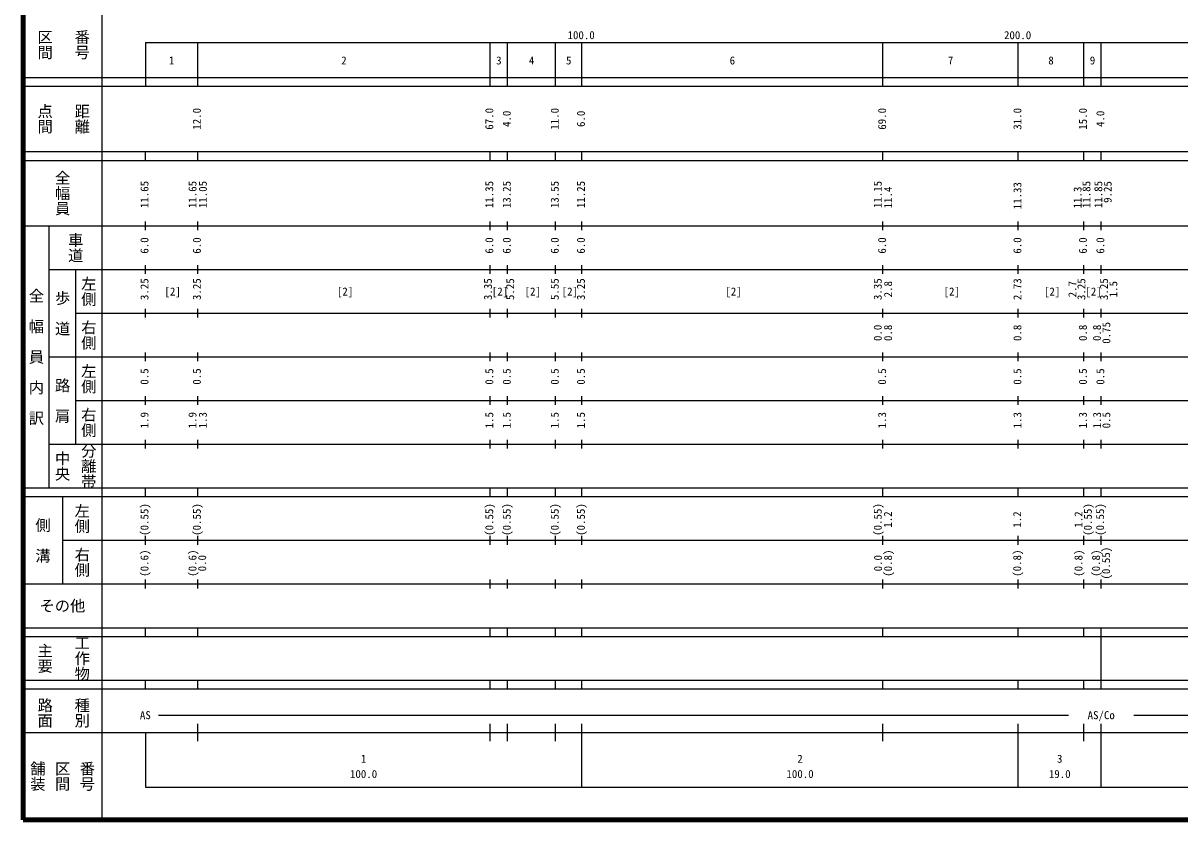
# Model space of a CAD drawing. Units: millimetres on the paper, enlarged 1000 times. Extents: x 40000 to 680000, y 20000 to 380000.
# Drawn here: x 40000 to 305022, y 20000 to 202409 of the extents above; entities that cross this region are included whole.
import ezdxf
from ezdxf.enums import TextEntityAlignment as Align

# ---------------------------------------------------------------- set-up
doc = ezdxf.new("R2010")
doc.units = ezdxf.units.MM
doc.header["$LTSCALE"] = 1000
doc.layers.add('M-TTL', color=2, linetype='Continuous', lineweight=140)
doc.layers.add('M-TTL-BAND', color=7, linetype='Continuous', lineweight=25)
doc.styles.add('@ＭＳ ゴシック', font='')
doc.styles.add('ＭＳ ゴシック', font='')
doc.styles.get('@ＭＳ ゴシック').set_extended_font_data('@MS Gothic')
doc.styles.get('ＭＳ ゴシック').set_extended_font_data('MS Gothic')

msp = doc.modelspace()

# ---------------------------------------------------------------- linework, layer by layer
at = {"layer": 'M-TTL'}
for p, q in [((40000, 380000), (40000, 20000)), ((40000, 20000), (680000, 20000))]:
    msp.add_line(p, q, dxfattribs=at)
at = {"layer": 'M-TTL-BAND'}
for p, q in [((58000, 370000), (58000, 20000)), ((68000, 198000), (579000, 198000)), ((68000, 198000), (68000, 188000)), ((80000, 188000), (80000, 198000)), ((147000, 188000), (147000, 198000)), ((151000, 188000), (151000, 198000)), ((162000, 188000), (162000, 198000)), ((168000, 188000), (168000, 198000)), ((237000, 188000), (237000, 198000)), ((268000, 188000), (268000, 198000)), ((283000, 188000), (283000, 198000)), ((287000, 188000), (287000, 198000)), ((40000, 190000), (579000, 190000)), ((40000, 188000), (579000, 188000)), ((40000, 173000), (579000, 173000)), ((68000, 171000), (68000, 173000)), ((80000, 171000), (80000, 173000)), ((147000, 171000), (147000, 173000)), ((151000, 171000), (151000, 173000)), ((162000, 171000), (162000, 173000)), ((168000, 171000), (168000, 173000)), ((237000, 171000), (237000, 173000)), ((268000, 171000), (268000, 173000)), ((283000, 171000), (283000, 173000)), ((287000, 171000), (287000, 173000)), ((40000, 171000), (579000, 171000)), ((68000, 155000), (68000, 157000)), ((80000, 155000), (80000, 157000)), ((147000, 155000), (147000, 157000)), ((151000, 155000), (151000, 157000)), ((162000, 155000), (162000, 157000)), ((168000, 155000), (168000, 157000)), ((237000, 155000), (237000, 157000)), ((268000, 155000), (268000, 157000)), ((283000, 155000), (283000, 157000)), ((287000, 155000), (287000, 157000)), ((40000, 156000), (579000, 156000)), ((46000, 96000), (46000, 156000)), ((46000, 146000), (579000, 146000)), ((52000, 146000), (52000, 106000)), ((68000, 145000), (68000, 147000)), ((80000, 145000), (80000, 147000)), ((147000, 145000), (147000, 147000)), ((151000, 145000), (151000, 147000)), ((162000, 145000), (162000, 147000)), ((168000, 145000), (168000, 147000)), ((237000, 145000), (237000, 147000)), ((268000, 145000), (268000, 147000)), ((283000, 145000), (283000, 147000)), ((287000, 145000), (287000, 147000)), ((52000, 136000), (579000, 136000)), ((68000, 135000), (68000, 137000)), ((80000, 135000), (80000, 137000)), ((147000, 135000), (147000, 137000)), ((151000, 135000), (151000, 137000)), ((162000, 135000), (162000, 137000)), ((168000, 135000), (168000, 137000)), ((237000, 135000), (237000, 137000)), ((268000, 135000), (268000, 137000)), ((283000, 135000), (283000, 137000)), ((287000, 135000), (287000, 137000)), ((46000, 126000), (579000, 126000)), ((68000, 125000), (68000, 127000)), ((80000, 125000), (80000, 127000)), ((147000, 125000), (147000, 127000)), ((151000, 125000), (151000, 127000)), ((162000, 125000), (162000, 127000)), ((168000, 125000), (168000, 127000)), ((237000, 125000), (237000, 127000)), ((268000, 125000), (268000, 127000)), ((283000, 125000), (283000, 127000)), ((287000, 125000), (287000, 127000)), ((68000, 115000), (68000, 117000)), ((80000, 115000), (80000, 117000)), ((147000, 115000), (147000, 117000)), ((151000, 115000), (151000, 117000)), ((162000, 115000), (162000, 117000)), ((168000, 115000), (168000, 117000)), ((237000, 115000), (237000, 117000)), ((268000, 115000), (268000, 117000)), ((283000, 115000), (283000, 117000)), ((287000, 115000), (287000, 117000)), ((52000, 116000), (579000, 116000)), ((68000, 105000), (68000, 107000)), ((80000, 105000), (80000, 107000)), ((147000, 105000), (147000, 107000)), ((151000, 105000), (151000, 107000)), ((162000, 105000), (162000, 107000)), ((168000, 105000), (168000, 107000)), ((237000, 105000), (237000, 107000)), ((268000, 105000), (268000, 107000)), ((283000, 105000), (283000, 107000)), ((287000, 105000), (287000, 107000)), ((46000, 106000), (579000, 106000)), ((40000, 96000), (579000, 96000)), ((68000, 94000), (68000, 96000)), ((80000, 94000), (80000, 96000)), ((147000, 94000), (147000, 96000)), ((151000, 94000), (151000, 96000)), ((162000, 94000), (162000, 96000)), ((168000, 94000), (168000, 96000)), ((237000, 94000), (237000, 96000)), ((268000, 94000), (268000, 96000)), ((283000, 94000), (283000, 96000)), ((287000, 94000), (287000, 96000)), ((40000, 94000), (579000, 94000)), ((49000, 94000), (49000, 74000)), ((68000, 83000), (68000, 85000)), ((80000, 83000), (80000, 85000)), ((147000, 83000), (147000, 85000)), ((151000, 83000), (151000, 85000)), ((162000, 83000), (162000, 85000)), ((168000, 83000), (168000, 85000)), ((237000, 83000), (237000, 85000)), ((268000, 83000), (268000, 85000)), ((283000, 83000), (283000, 85000)), ((287000, 83000), (287000, 85000)), ((49000, 84000), (579000, 84000)), ((68000, 73000), (68000, 75000)), ((80000, 73000), (80000, 75000)), ((147000, 73000), (147000, 75000)), ((151000, 73000), (151000, 75000)), ((162000, 73000), (162000, 75000)), ((168000, 73000), (168000, 75000)), ((237000, 73000), (237000, 75000)), ((268000, 73000), (268000, 75000)), ((283000, 73000), (283000, 75000)), ((287000, 73000), (287000, 75000)), ((40000, 74000), (579000, 74000)), ((40000, 64000), (579000, 64000)), ((68000, 62000), (68000, 64000)), ((80000, 62000), (80000, 64000)), ((147000, 62000), (147000, 64000)), ((151000, 62000), (151000, 64000)), ((162000, 62000), (162000, 64000)), ((168000, 62000), (168000, 64000)), ((237000, 62000), (237000, 64000)), ((268000, 62000), (268000, 64000)), ((283000, 62000), (283000, 64000)), ((287000, 62000), (287000, 64000)), ((40000, 62000), (579000, 62000)), ((287000, 52000), (287000, 62000)), ((40000, 52000), (579000, 52000)), ((68000, 50000), (68000, 52000)), ((80000, 50000), (80000, 52000)), ((147000, 50000), (147000, 52000)), ((151000, 50000), (151000, 52000)), ((162000, 50000), (162000, 52000)), ((168000, 50000), (168000, 52000)), ((237000, 50000), (237000, 52000)), ((268000, 50000), (268000, 52000)), ((283000, 50000), (283000, 52000)), ((287000, 50000), (287000, 52000)), ((40000, 50000), (579000, 50000)), ((71000, 44000), (279500, 44000)), ((294500, 44000), (468000, 44000)), ((40000, 40000), (579000, 40000)), ((68000, 40000), (68000, 27500)), ((80000, 38000), (80000, 42000)), ((147000, 38000), (147000, 42000)), ((151000, 38000), (151000, 42000)), ((162000, 38000), (162000, 42000)), ((168000, 27500), (168000, 42000)), ((237000, 38000), (237000, 42000)), ((268000, 27500), (268000, 42000)), ((283000, 38000), (283000, 42000)), ((287000, 27500), (287000, 42000)), ((68000, 27500), (579000, 27500))]:
    msp.add_line(p, q, dxfattribs=at)

# ---------------------------------------------------------------- texts
at = {"layer": 'M-TTL-BAND', "style": '@ＭＳ ゴシック'}
for s, p in [('区間', (45000, 197500)), ('番号', (53500, 197500)), ('点間', (45000, 180500)), ('距離', (53500, 180500)), ('全幅員', (49000, 163500)), ('車道', (52000, 151000)), ('左側', (55000, 141000)), ('全\u3000幅\u3000員\u3000内\u3000訳', (43000, 126000)), ('歩\u3000道', (49000, 136000)), ('右側', (55000, 131000)), ('左側', (55000, 121000)), ('路\u3000肩', (49000, 116000)), ('右側', (55000, 111000)), ('分離帯', (55000, 101000)), ('中央', (49000, 101000)), ('左側', (53500, 89000)), ('側\u3000溝', (44500, 84000)), ('右側', (53500, 79000)), ('工作物', (53500, 57000)), ('主要', (45000, 57000)), ('路面', (45000, 44500)), ('種別', (53500, 44500)), ('舗装', (43333, 30000)), ('区間', (49000, 30000)), ('番号', (54667, 30000))]:
    msp.add_text(s, height=2566, rotation=270, dxfattribs=at).set_placement(p, align=Align.MIDDLE_CENTER)
at = {"layer": 'M-TTL-BAND', "style": 'ＭＳ ゴシック'}
for s, p in [('100.0', (167844, 198195)), ('200.0', (267844, 198195)), ('1', (74000, 192405)), ('2', (113500, 192405)), ('3', (149000, 192405)), ('4', (156500, 192405)), ('5', (165000, 192405)), ('6', (202500, 192405)), ('7', (252500, 192405)), ('8', (275500, 192405)), ('9', (285000, 192405)), ('[2]', (74259, 139500)), ('[2]', (113759, 139500)), ('[2]', (149259, 139500)), ('[2]', (156759, 139500)), ('[2]', (165259, 139500)), ('[2]', (202759, 139500)), ('[2]', (252759, 139500)), ('[2]', (275759, 139500)), ('[2]', (285259, 139500)), ('AS', (68000, 42500)), ('AS/Co', (287000, 42500)), ('1', (118000, 32523)), ('2', (218000, 32523)), ('3', (277500, 32523)), ('100.0', (118000, 29033)), ('100.0', (218000, 29033)), ('19.0', (277500, 29033))]:
    msp.add_text(s, height=1833, dxfattribs=at).set_placement(p, align=Align.BOTTOM_CENTER)
for s, p in [('12.0', (81259, 180500)), ('67.0', (148259, 180500)), ('4.0', (152259, 180500)), ('11.0', (163259, 180500)), ('6.0', (169259, 180500)), ('69.0', (238259, 180500)), ('31.0', (269259, 180500)), ('15.0', (284259, 180500)), ('4.0', (288259, 180500)), ('11.65', (69259, 163174)), ('11.65', (80259, 163174)), ('11.05', (82629, 163174)), ('11.35', (148259, 163174)), ('13.25', (152259, 163174)), ('13.55', (163259, 163174)), ('11.25', (169259, 163174)), ('11.15', (237259, 163174)), ('11.4', (239629, 162492)), ('11.33', (269259, 162900)), ('11.3', (283043, 162492)), ('11.85', (285072, 163174)), ('11.85', (287796, 163174)), ('9.25', (289938, 163750)), ('6.0', (69259, 151500)), ('6.0', (81259, 151500)), ('6.0', (148259, 151500)), ('6.0', (152259, 151500)), ('6.0', (163259, 151500)), ('6.0', (169259, 151500)), ('6.0', (238259, 151500)), ('6.0', (269259, 151500)), ('6.0', (284259, 151500)), ('6.0', (288259, 151500)), ('3.25', (69259, 141500)), ('3.25', (81259, 141500)), ('3.35', (147957, 141500)), ('5.25', (153041, 141500)), ('5.55', (163259, 141500)), ('3.25', (169259, 141500)), ('3.35', (237259, 141500)), ('2.8', (239629, 141500)), ('2.73', (269259, 141500)), ('2.7', (281862, 141500)), ('3.25', (283916, 141500)), ('3.25', (289095, 141500)), ('1.5', (291237, 141500)), ('0.0', (237259, 131500)), ('0.8', (239629, 131500)), ('0.8', (269259, 131500)), ('0.8', (284259, 131500)), ('0.8', (287487, 131500)), ('0.75', (289629, 131500)), ('0.5', (69259, 121500)), ('0.5', (81259, 121500)), ('0.5', (148259, 121500)), ('0.5', (152259, 121500)), ('0.5', (163259, 121500)), ('0.5', (169259, 121500)), ('0.5', (238259, 121500)), ('0.5', (269259, 121500)), ('0.5', (284259, 121500)), ('0.5', (288259, 121500)), ('1.9', (69259, 111500)), ('1.9', (80259, 111500)), ('1.3', (82629, 111500)), ('1.5', (148259, 111500)), ('1.5', (152259, 111500)), ('1.5', (163259, 111500)), ('1.5', (169259, 111500)), ('1.3', (238259, 111500)), ('1.3', (269259, 111500)), ('1.3', (284259, 111500)), ('1.3', (287510, 111500)), ('0.5', (289629, 111500)), ('(0.55)', (69259, 88764)), ('(0.55)', (81259, 88764)), ('(0.55)', (148259, 88764)), ('(0.55)', (152259, 88764)), ('(0.55)', (163259, 88764)), ('(0.55)', (169259, 88764)), ('(0.55)', (237259, 88764)), ('1.2', (239584, 88764)), ('1.2', (269203, 88764)), ('1.2', (283259, 88764)), ('(0.55)', (285399, 88764)), ('(0.55)', (288201, 88764)), ('(0.6)', (69259, 78764)), ('(0.6)', (80259, 78764)), ('0.0', (82477, 78764)), ('0.0', (237319, 78764)), ('(0.8)', (239626, 78764)), ('(0.8)', (269203, 78764)), ('(0.8)', (283259, 78764)), ('(0.8)', (287259, 78764)), ('(0.55)', (289567, 78764))]:
    msp.add_text(s, height=1833, rotation=90, dxfattribs=at).set_placement(p, align=Align.BOTTOM_CENTER)
msp.add_text('その他', height=2566, dxfattribs=at).set_placement((49000, 69000), align=Align.MIDDLE_CENTER)

doc.saveas('drawing.dxf')
